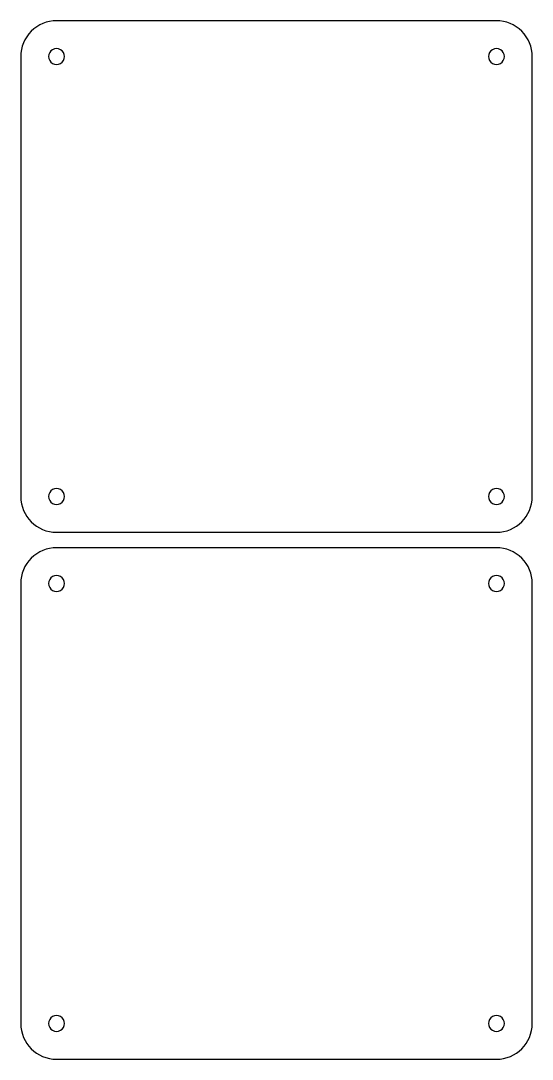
# Model space of a CAD drawing. Extents: x 3 to 208, y 45 to 248.
# Drawn here: x 108.2 to 208.2, y 45.3 to 248.3 of the extents above; entities that cross this region are included whole.
import ezdxf

# ---------------------------------------------------------------- set-up
doc = ezdxf.new("R2010")
doc.units = 0
doc.layers.add('VECTOR-CUT', color=7, linetype='CONTINUOUS')

msp = doc.modelspace()

# ---------------------------------------------------------------- linework, layer by layer
at = {"layer": 'VECTOR-CUT', "color": 7}
for points in [[(201.246029, 248.261118), (115.246029, 248.261118)], [(108.246029, 241.261118), (108.246029, 155.261108)], [(116.79603, 241.261118), (116.79603, 241.261118)], [(202.796027, 241.261118), (202.796027, 241.261118)], [(208.246032, 155.261108), (208.246032, 241.261118)], [(116.79603, 155.261108), (116.79603, 155.261108)], [(202.796027, 155.261108), (202.796027, 155.261108)], [(115.246029, 148.261122), (201.246029, 148.261122)], [(201.246029, 145.250006), (115.246029, 145.250006)], [(108.246029, 138.250006), (108.246029, 52.249994)], [(116.79603, 138.250006), (116.79603, 138.250006)], [(202.796027, 138.250006), (202.796027, 138.250006)], [(208.246032, 52.249994), (208.246032, 138.250006)], [(116.79603, 52.249994), (116.79603, 52.249994)], [(202.796027, 52.249994), (202.796027, 52.249994)], [(115.246029, 45.250008), (201.246029, 45.250008)]]:
    msp.add_lwpolyline(points, dxfattribs=at)
for points in [[(115.246029, 248.261118), (113.389514, 248.261118), (111.609037, 247.52362), (110.296283, 246.210866)], [(206.195778, 246.210867), (204.883024, 247.523621), (203.102546, 248.261119), (201.246029, 248.261118)], [(110.296283, 246.210866), (108.983529, 244.898111), (108.246029, 243.117634), (108.246029, 241.261118)], [(208.246032, 241.261118), (208.246032, 243.117634), (207.508534, 244.898112), (206.195778, 246.210867)], [(114.471029, 242.603457), (113.991458, 242.326577), (113.69603, 241.81488), (113.69603, 241.261118)], [(116.021031, 242.603457), (115.541459, 242.880338), (114.950601, 242.880338), (114.471029, 242.603457)], [(116.79603, 241.261118), (116.79603, 241.81488), (116.500602, 242.326577), (116.021031, 242.603457)], [(200.470369, 242.605367), (199.990459, 242.327976), (199.695212, 241.815425), (199.69603, 241.261118)], [(202.021691, 242.605367), (201.541784, 242.882757), (200.950274, 242.882757), (200.470369, 242.605367)], [(202.796027, 241.261118), (202.796874, 241.815425), (202.501599, 242.327976), (202.021691, 242.605367)], [(113.69603, 241.261118), (113.69603, 240.707356), (113.991458, 240.19566), (114.471029, 239.918779)], [(114.471029, 239.918779), (114.950601, 239.641898), (115.541459, 239.641898), (116.021031, 239.918779)], [(116.021031, 239.918779), (116.500602, 240.19566), (116.79603, 240.707356), (116.79603, 241.261118)], [(199.69603, 241.261118), (199.695184, 240.706811), (199.990459, 240.19426), (200.470369, 239.91687)], [(200.470369, 239.91687), (200.950274, 239.639479), (201.541784, 239.639479), (202.021691, 239.91687)], [(202.021691, 239.91687), (202.501599, 240.19426), (202.796848, 240.706811), (202.796027, 241.261118)], [(114.471029, 156.603445), (113.991458, 156.326565), (113.69603, 155.814868), (113.69603, 155.261108)], [(116.021031, 156.603445), (115.541459, 156.880327), (114.950601, 156.880327), (114.471029, 156.603445)], [(116.79603, 155.261108), (116.79603, 155.814868), (116.500602, 156.326565), (116.021031, 156.603445)], [(200.470369, 156.605355), (199.990459, 156.327965), (199.695212, 155.815412), (199.69603, 155.261108)], [(202.021691, 156.605355), (201.541784, 156.882746), (200.950274, 156.882746), (200.470369, 156.605355)], [(202.796027, 155.261108), (202.796874, 155.815412), (202.501599, 156.327965), (202.021691, 156.605355)], [(108.246029, 155.261108), (108.246037, 151.395118), (111.380041, 148.261122), (115.246029, 148.261122)], [(113.69603, 155.261108), (113.69603, 154.707346), (113.991458, 154.195649), (114.471029, 153.918766)], [(116.021031, 153.918766), (116.500602, 154.195649), (116.79603, 154.707346), (116.79603, 155.261108)], [(199.69603, 155.261108), (199.695184, 154.706801), (199.990459, 154.194249), (200.470369, 153.916858)], [(201.246029, 148.261122), (205.112019, 148.261119), (208.246023, 151.395118), (208.246032, 155.261108)], [(202.021691, 153.916858), (202.501599, 154.194249), (202.796848, 154.706801), (202.796027, 155.261108)], [(114.471029, 153.918766), (114.950601, 153.641886), (115.541459, 153.641886), (116.021031, 153.918766)], [(200.470369, 153.916858), (200.950274, 153.639468), (201.541784, 153.639468), (202.021691, 153.916858)], [(115.246029, 145.250006), (113.389514, 145.250006), (111.609037, 144.512508), (110.296283, 143.199752)], [(206.195778, 143.199754), (204.883024, 144.512508), (203.102546, 145.250006), (201.246029, 145.250006)], [(110.296283, 143.199752), (108.983529, 141.886998), (108.246029, 140.10652), (108.246029, 138.250006)], [(208.246032, 138.250006), (208.246032, 140.106523), (207.508534, 141.887001), (206.195778, 143.199754)], [(114.471029, 139.592345), (113.991458, 139.315465), (113.69603, 138.803768), (113.69603, 138.250006)], [(113.69603, 138.250006), (113.69603, 137.696243), (113.991458, 137.184546), (114.471029, 136.907666)], [(116.021031, 139.592345), (115.541459, 139.869227), (114.950601, 139.869227), (114.471029, 139.592345)], [(116.79603, 138.250006), (116.79603, 138.803768), (116.500602, 139.315465), (116.021031, 139.592345)], [(116.021031, 136.907666), (116.500602, 137.184546), (116.79603, 137.696243), (116.79603, 138.250006)], [(199.69603, 138.250006), (199.695184, 137.695699), (199.990459, 137.183146), (200.470369, 136.905756)], [(200.470369, 139.594253), (199.990459, 139.316865), (199.695212, 138.804313), (199.69603, 138.250006)], [(202.021691, 139.594253), (201.541784, 139.871643), (200.950274, 139.871643), (200.470369, 139.594253)], [(202.796027, 138.250006), (202.796874, 138.804313), (202.501599, 139.316865), (202.021691, 139.594253)], [(202.021691, 136.905756), (202.501599, 137.183146), (202.796848, 137.695699), (202.796027, 138.250006)], [(114.471029, 136.907666), (114.950601, 136.630787), (115.541459, 136.630787), (116.021031, 136.907666)], [(200.470369, 136.905756), (200.950274, 136.628368), (201.541784, 136.628368), (202.021691, 136.905756)], [(114.471029, 53.592333), (113.991458, 53.315454), (113.69603, 52.803757), (113.69603, 52.249994)], [(116.021031, 53.592333), (115.541459, 53.869216), (114.950601, 53.869216), (114.471029, 53.592333)], [(116.79603, 52.249994), (116.79603, 52.803757), (116.500602, 53.315454), (116.021031, 53.592333)], [(200.470369, 53.594244), (199.990459, 53.316853), (199.695212, 52.804301), (199.69603, 52.249994)], [(202.021691, 53.594244), (201.541784, 53.871632), (200.950274, 53.871632), (200.470369, 53.594244)], [(202.796027, 52.249994), (202.796874, 52.804301), (202.501599, 53.316853), (202.021691, 53.594244)], [(108.246029, 52.249994), (108.246037, 48.384007), (111.380041, 45.250008), (115.246029, 45.250008)], [(113.69603, 52.249994), (113.69603, 51.696232), (113.991458, 51.184535), (114.471029, 50.907655)], [(114.471029, 50.907655), (114.950601, 50.630772), (115.541459, 50.630772), (116.021031, 50.907655)], [(116.021031, 50.907655), (116.500602, 51.184535), (116.79603, 51.696232), (116.79603, 52.249994)], [(199.69603, 52.249994), (199.695184, 51.695687), (199.990459, 51.183135), (200.470369, 50.905747)], [(200.470369, 50.905747), (200.950274, 50.628357), (201.541784, 50.628357), (202.021691, 50.905747)], [(201.246029, 45.250008), (205.112019, 45.250008), (208.246023, 48.384004), (208.246032, 52.249994)], [(202.021691, 50.905747), (202.501599, 51.183135), (202.796848, 51.695687), (202.796027, 52.249994)]]:
    msp.add_open_spline(points, degree=3, dxfattribs=at)

doc.saveas('drawing.dxf')
